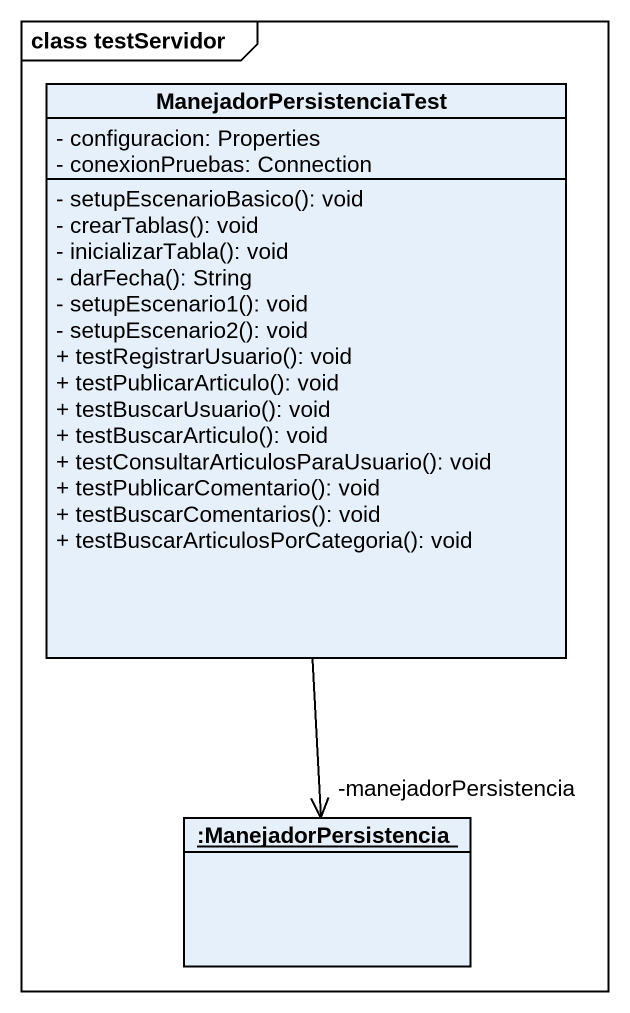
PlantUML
@startuml
mainframe class testServidor
hide circle
hide empty members
skinparam classAttributeIconSize 0
class ManejadorPersistenciaTest {
  - configuracion: Properties
  - conexionPruebas: Connection
  - setupEscenarioBasico(): void
  - crearTablas(): void
  - inicializarTabla(): void
  - darFecha(): String
  - setupEscenario1(): void
  - setupEscenario2(): void
  + testRegistrarUsuario(): void
  + testPublicarArticulo(): void
  + testBuscarUsuario(): void
  + testBuscarArticulo(): void
  + testConsultarArticulosParaUsuario(): void
  + testPublicarComentario(): void
  + testBuscarComentarios(): void
  + testBuscarArticulosPorCategoria(): void
}
object ":ManejadorPersistencia" as ManejadorPersistencia
ManejadorPersistenciaTest --> "-manejadorPersistencia" ManejadorPersistencia
@enduml
